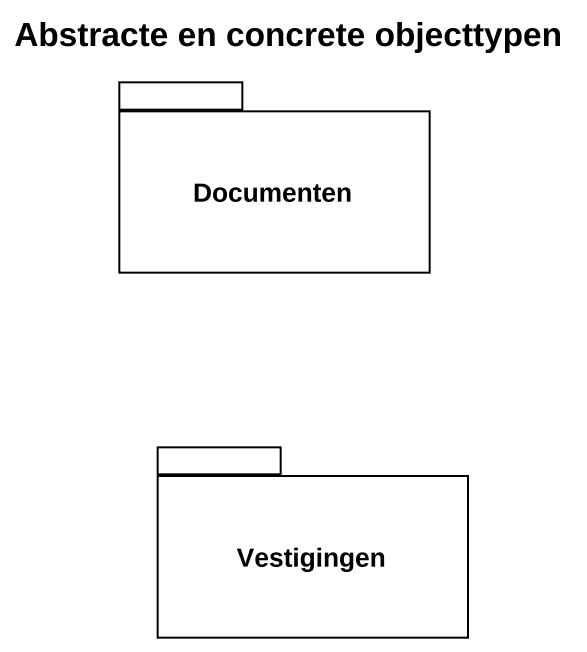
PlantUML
@startuml
title Abstracte en concrete objecttypen
package Documenten {
}
package Vestigingen {
}
@enduml
